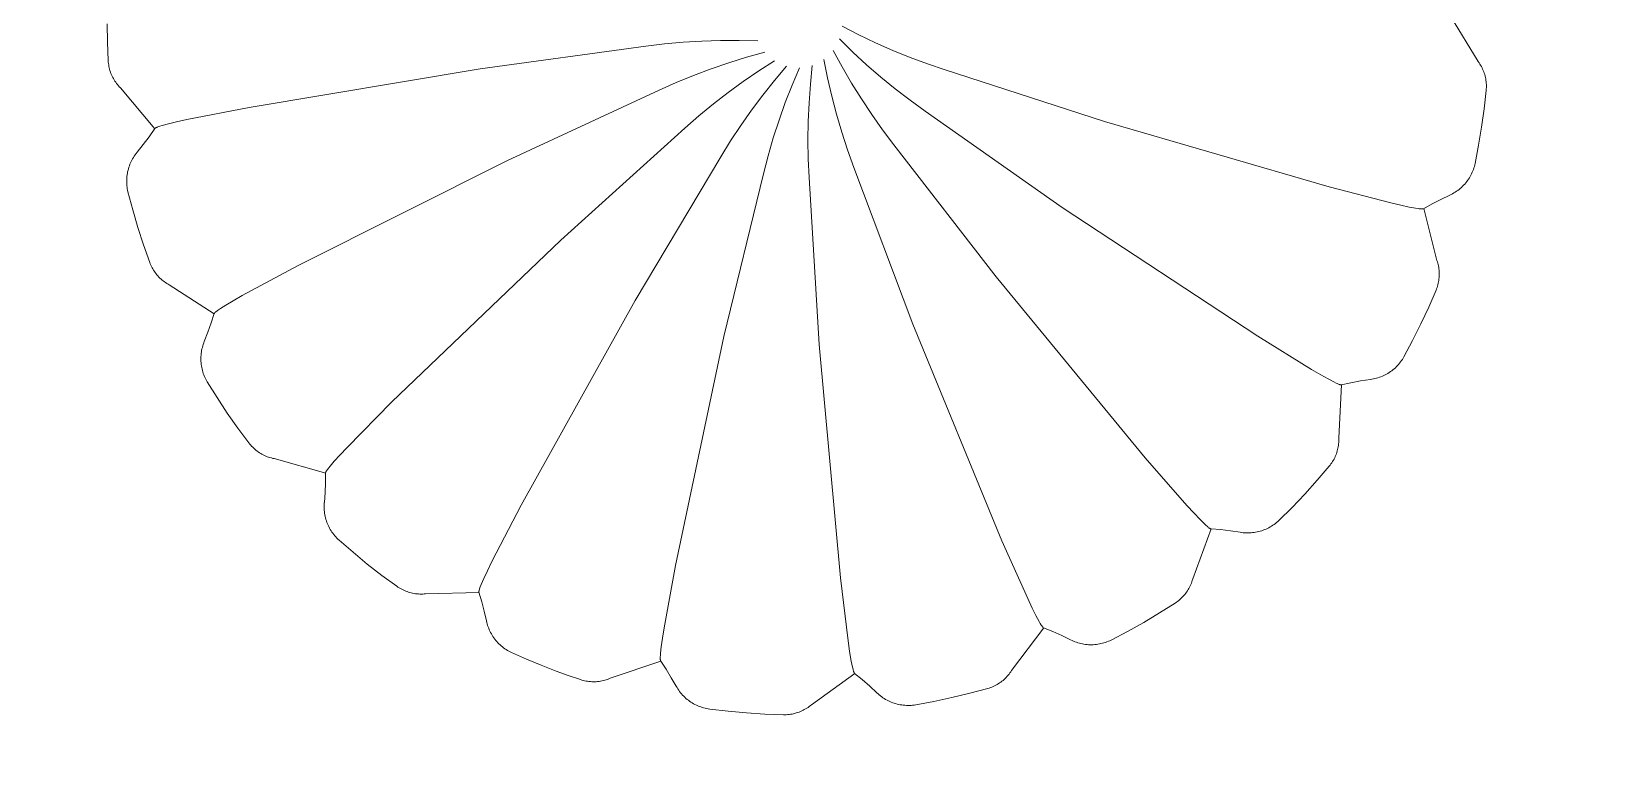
# Model space of a CAD drawing. Header units: inches. Extents: x -12 to 136, y -5 to 104.
# Drawn here: x 53.32 to 54.855, y 3.373 to 4.094 of the extents above; entities that cross this region are included whole.
import ezdxf

# ---------------------------------------------------------------- set-up
doc = ezdxf.new("R2010")
doc.units = ezdxf.units.IN
doc.layers.add('ZANO_R', color=7, linetype='Continuous', lineweight=0)

msp = doc.modelspace()

# ---------------------------------------------------------------- linework, layer by layer
at = {"layer": 'ZANO_R'}
for p, q in [((53.39355, 4.08424), (53.39331, 4.10213)), ((54.10509, 4.09983), (54.12118, 4.09152)), ((54.69412, 4.10961), (54.72112, 4.06539)), ((53.39426, 4.06636), (53.39355, 4.08424)), ((53.93299, 4.0826), (53.91501, 4.08041)), ((53.95102, 4.08425), (53.93299, 4.0826)), ((53.9691, 4.08536), (53.95102, 4.08425)), ((53.9872, 4.08593), (53.9691, 4.08536)), ((54.00531, 4.08596), (53.9872, 4.08593)), ((54.02341, 4.08545), (54.00531, 4.08596)), ((54.10257, 4.08741), (54.1155, 4.07472)), ((54.12118, 4.09152), (54.13751, 4.08369)), ((54.13751, 4.08369), (54.15406, 4.07635)), ((53.91501, 4.08041), (53.75447, 4.0585)), ((54.01257, 4.06978), (53.99527, 4.06441)), ((54.03002, 4.07463), (54.01257, 4.06978)), ((54.08743, 4.06742), (54.09096, 4.04966)), ((54.09651, 4.07627), (54.10512, 4.06034)), ((54.1155, 4.07472), (54.12879, 4.06243)), ((54.15406, 4.07635), (54.17083, 4.06951)), ((54.17083, 4.06951), (54.18779, 4.06317)), ((53.39436, 4.06496), (53.39426, 4.06636)), ((53.39451, 4.06356), (53.39436, 4.06496)), ((53.3947, 4.06217), (53.39451, 4.06356)), ((53.39495, 4.06079), (53.3947, 4.06217)), ((53.39524, 4.05941), (53.39495, 4.06079)), ((53.39558, 4.05805), (53.39524, 4.05941)), ((53.39597, 4.0567), (53.39558, 4.05805)), ((53.3964, 4.05536), (53.39597, 4.0567)), ((53.39688, 4.05404), (53.3964, 4.05536)), ((53.39741, 4.05274), (53.39688, 4.05404)), ((53.39798, 4.05145), (53.39741, 4.05274)), ((53.53073, 4.02113), (53.75447, 4.0585)), ((53.9612, 4.05214), (53.94446, 4.04525)), ((53.97815, 4.05853), (53.9612, 4.05214)), ((53.99527, 4.06441), (53.97815, 4.05853)), ((54.02428, 4.05646), (54.00933, 4.04623)), ((54.03952, 4.06624), (54.02428, 4.05646)), ((54.05108, 4.06102), (54.03939, 4.04719)), ((54.06366, 4.05944), (54.05657, 4.04278)), ((54.07614, 4.06164), (54.07428, 4.04363)), ((54.10512, 4.06034), (54.1142, 4.04467)), ((54.12879, 4.06243), (54.14245, 4.05053)), ((54.18779, 4.06317), (54.20493, 4.05734)), ((54.20493, 4.05734), (54.35908, 4.00743)), ((54.72112, 4.06539), (54.72193, 4.06424)), ((54.72193, 4.06424), (54.72271, 4.06306)), ((54.72271, 4.06306), (54.72344, 4.06186)), ((54.72344, 4.06186), (54.72413, 4.06064)), ((54.72413, 4.06064), (54.72477, 4.05939)), ((54.72477, 4.05939), (54.72538, 4.05812)), ((54.72538, 4.05812), (54.72593, 4.05683)), ((54.72593, 4.05683), (54.72645, 4.05552)), ((54.72645, 4.05552), (54.72691, 4.0542)), ((54.72691, 4.0542), (54.72734, 4.05285)), ((54.72734, 4.05285), (54.72771, 4.0515)), ((53.3986, 4.05019), (53.39798, 4.05145)), ((53.39926, 4.04895), (53.3986, 4.05019)), ((53.39996, 4.04773), (53.39926, 4.04895)), ((53.4007, 4.04654), (53.39996, 4.04773)), ((53.40149, 4.04537), (53.4007, 4.04654)), ((53.40231, 4.04423), (53.40149, 4.04537)), ((53.40318, 4.04312), (53.40231, 4.04423)), ((53.40408, 4.04204), (53.40318, 4.04312)), ((53.40502, 4.041), (53.40408, 4.04204)), ((53.406, 4.03999), (53.40502, 4.041)), ((53.43929, 4.00028), (53.406, 4.03999)), ((53.92792, 4.03786), (53.78097, 3.96961)), ((53.94446, 4.04525), (53.92792, 4.03786)), ((54.00933, 4.04623), (53.9947, 4.03557)), ((54.03939, 4.04719), (54.02813, 4.03301)), ((54.05657, 4.04278), (54.04998, 4.02591)), ((54.07428, 4.04363), (54.07296, 4.02557)), ((54.09096, 4.04966), (54.09502, 4.03201)), ((54.1142, 4.04467), (54.12374, 4.02929)), ((54.14245, 4.05053), (54.15645, 4.03906)), ((54.15645, 4.03906), (54.17079, 4.028)), ((54.72683, 4.01977), (54.72879, 4.03755)), ((54.72771, 4.0515), (54.72804, 4.05013)), ((54.72804, 4.05013), (54.72831, 4.04875)), ((54.72831, 4.04875), (54.72854, 4.04737)), ((54.72854, 4.04737), (54.72873, 4.04597)), ((54.72873, 4.04597), (54.72886, 4.04457)), ((54.72891, 4.03895), (54.72879, 4.03755)), ((54.72886, 4.04457), (54.72894, 4.04317)), ((54.72897, 4.04036), (54.72891, 4.03895)), ((54.72894, 4.04317), (54.72898, 4.04177)), ((54.72898, 4.04177), (54.72897, 4.04036)), ((53.47044, 4.00926), (53.53073, 4.02113)), ((53.98039, 4.02447), (53.96642, 4.01295)), ((53.9947, 4.03557), (53.98039, 4.02447)), ((54.02813, 4.03301), (54.01729, 4.0185)), ((54.04998, 4.02591), (54.0439, 4.00885)), ((54.07296, 4.02557), (54.07218, 4.00747)), ((54.09502, 4.03201), (54.0996, 4.01449)), ((54.12374, 4.02929), (54.13374, 4.01419)), ((54.17079, 4.028), (54.18546, 4.01737)), ((53.45259, 4.00511), (53.46053, 4.00704)), ((53.46053, 4.00704), (53.47044, 4.00926)), ((53.96642, 4.01295), (53.9528, 4.00101)), ((54.01729, 4.0185), (54.00689, 4.00368)), ((54.0439, 4.00885), (54.03833, 3.99162)), ((54.07218, 4.00747), (54.07194, 3.98937)), ((54.0996, 4.01449), (54.10471, 3.99712)), ((54.13374, 4.01419), (54.14419, 3.9994)), ((54.18546, 4.01737), (54.31805, 3.92424)), ((54.57688, 3.94402), (54.35908, 4.00743)), ((54.7244, 4.00205), (54.72683, 4.01977)), ((53.42817, 3.98508), (53.43388, 3.99274)), ((53.43388, 3.99274), (53.43936, 4.00057)), ((53.43929, 4.00041), (53.43929, 4.00042)), ((53.43929, 4.00042), (53.4393, 4.00042)), ((53.43929, 4.0004), (53.43929, 4.00041)), ((53.43929, 4.00039), (53.43929, 4.0004)), ((53.43929, 4.00038), (53.43929, 4.00039)), ((53.43929, 4.00037), (53.43929, 4.00038)), ((53.43929, 4.00036), (53.43929, 4.00037)), ((53.43929, 4.00035), (53.43929, 4.00036)), ((53.43929, 4.00034), (53.43929, 4.00035)), ((53.43929, 4.00033), (53.43929, 4.00034)), ((53.43929, 4.00032), (53.43929, 4.00033)), ((53.43929, 4.00031), (53.43929, 4.00032)), ((53.43929, 4.0003), (53.43929, 4.00031)), ((53.4393, 4.00029), (53.43929, 4.0003)), ((53.4393, 4.00044), (53.4393, 4.00045)), ((53.4393, 4.00043), (53.4393, 4.00044)), ((53.4393, 4.00042), (53.4393, 4.00043)), ((53.4393, 4.00028), (53.4393, 4.00029)), ((53.43936, 4.00057), (53.43938, 4.00059)), ((53.43938, 4.00059), (53.43939, 4.00061)), ((53.43939, 4.00061), (53.43941, 4.00063)), ((53.43941, 4.00063), (53.43942, 4.00065)), ((53.43942, 4.00065), (53.43944, 4.00066)), ((53.43944, 4.00066), (53.43946, 4.00068)), ((53.43946, 4.00068), (53.43948, 4.0007)), ((53.43948, 4.0007), (53.4395, 4.00072)), ((53.4395, 4.00072), (53.43952, 4.00074)), ((53.43952, 4.00074), (53.43954, 4.00076)), ((53.43954, 4.00076), (53.43959, 4.00081)), ((53.43959, 4.00081), (53.43964, 4.00085)), ((53.43964, 4.00085), (53.4397, 4.00089)), ((53.4397, 4.00089), (53.43976, 4.00093)), ((53.43976, 4.00093), (53.43983, 4.00098)), ((53.43983, 4.00098), (53.4399, 4.00102)), ((53.4399, 4.00102), (53.43997, 4.00107)), ((53.43997, 4.00107), (53.44013, 4.00116)), ((53.44013, 4.00116), (53.44031, 4.00126)), ((53.44031, 4.00126), (53.44051, 4.00136)), ((53.44051, 4.00136), (53.44072, 4.00146)), ((53.44072, 4.00146), (53.4412, 4.00167)), ((53.4412, 4.00167), (53.44174, 4.00189)), ((53.44174, 4.00189), (53.44236, 4.00212)), ((53.44236, 4.00212), (53.44324, 4.00243)), ((53.44324, 4.00243), (53.44423, 4.00276)), ((53.44423, 4.00276), (53.44655, 4.00347)), ((53.44655, 4.00347), (53.45259, 4.00511)), ((53.9528, 4.00101), (53.8325, 3.89248)), ((54.00689, 4.00368), (53.99693, 3.98855)), ((54.03833, 3.99162), (54.03328, 3.97423)), ((54.10471, 3.99712), (54.11033, 3.97991)), ((54.14419, 3.9994), (54.15507, 3.98492)), ((54.72149, 3.98439), (54.7244, 4.00205)), ((53.41952, 3.97397), (53.42038, 3.97521)), ((53.42038, 3.97521), (53.42128, 3.97642)), ((53.42128, 3.97642), (53.42223, 3.97759)), ((53.42223, 3.97759), (53.42817, 3.98508)), ((53.99693, 3.98855), (53.98744, 3.97313)), ((54.07194, 3.98937), (54.07223, 3.97126)), ((54.11033, 3.97991), (54.11646, 3.96287)), ((54.15507, 3.98492), (54.25431, 3.85684)), ((54.71812, 3.96682), (54.72149, 3.98439)), ((53.41309, 3.95876), (53.41343, 3.96024)), ((53.41343, 3.96024), (53.41382, 3.96169)), ((53.41382, 3.96169), (53.41426, 3.96314)), ((53.41426, 3.96314), (53.41475, 3.96457)), ((53.41475, 3.96457), (53.41529, 3.96597)), ((53.41529, 3.96597), (53.41588, 3.96737)), ((53.41588, 3.96737), (53.41651, 3.96873)), ((53.41651, 3.96873), (53.4172, 3.97008)), ((53.4172, 3.97008), (53.41792, 3.9714)), ((53.41792, 3.9714), (53.4187, 3.9727)), ((53.4187, 3.9727), (53.41952, 3.97397)), ((53.57819, 3.86795), (53.78097, 3.96961)), ((53.98744, 3.97313), (53.90447, 3.83396)), ((54.03328, 3.97423), (54.02875, 3.9567)), ((54.07223, 3.97126), (54.07307, 3.95317)), ((54.11646, 3.96287), (54.17355, 3.81123)), ((54.71592, 3.95961), (54.71533, 3.95822)), ((54.71646, 3.96102), (54.71592, 3.95961)), ((54.71695, 3.96245), (54.71646, 3.96102)), ((54.71739, 3.96389), (54.71695, 3.96245)), ((54.71778, 3.96535), (54.71739, 3.96389)), ((54.71812, 3.96682), (54.71778, 3.96535)), ((53.41213, 3.94977), (53.41216, 3.95128)), ((53.41215, 3.94826), (53.41213, 3.94977)), ((53.41223, 3.94676), (53.41215, 3.94826)), ((53.41216, 3.95128), (53.41224, 3.95279)), ((53.41235, 3.94525), (53.41223, 3.94676)), ((53.41224, 3.95279), (53.41238, 3.95429)), ((53.41253, 3.94375), (53.41235, 3.94525)), ((53.41238, 3.95429), (53.41256, 3.95579)), ((53.41256, 3.95579), (53.4128, 3.95728)), ((53.4128, 3.95728), (53.41309, 3.95876)), ((54.02875, 3.9567), (53.99049, 3.79925)), ((54.07307, 3.95317), (54.08292, 3.79144)), ((54.70592, 3.94466), (54.70482, 3.94362)), ((54.70698, 3.94573), (54.70592, 3.94466)), ((54.708, 3.94684), (54.70698, 3.94573)), ((54.70899, 3.94799), (54.708, 3.94684)), ((54.70993, 3.94917), (54.70899, 3.94799)), ((54.71084, 3.95037), (54.70993, 3.94917)), ((54.7117, 3.95161), (54.71084, 3.95037)), ((54.71252, 3.95288), (54.7117, 3.95161)), ((54.71329, 3.95418), (54.71252, 3.95288)), ((54.71402, 3.9555), (54.71329, 3.95418)), ((54.7147, 3.95685), (54.71402, 3.9555)), ((54.71533, 3.95822), (54.7147, 3.95685)), ((53.41276, 3.94226), (53.41253, 3.94375)), ((53.41304, 3.94078), (53.41276, 3.94226)), ((53.41338, 3.93931), (53.41304, 3.94078)), ((53.41796, 3.92201), (53.41338, 3.9393)), ((54.63636, 3.92855), (54.57688, 3.94402)), ((54.68493, 3.932), (54.67646, 3.92758)), ((54.69353, 3.93617), (54.68493, 3.932)), ((54.69489, 3.93682), (54.69353, 3.93617)), ((54.69623, 3.93752), (54.69489, 3.93682)), ((54.69755, 3.93826), (54.69623, 3.93752)), ((54.69883, 3.93905), (54.69755, 3.93826)), ((54.70009, 3.93988), (54.69883, 3.93905)), ((54.70132, 3.94075), (54.70009, 3.93988)), ((54.70252, 3.94167), (54.70132, 3.94075)), ((54.70369, 3.94263), (54.70252, 3.94167)), ((54.70482, 3.94362), (54.70369, 3.94263)), ((53.423, 3.90484), (53.41796, 3.92201)), ((54.50748, 3.79945), (54.31805, 3.92424)), ((54.64624, 3.92626), (54.63636, 3.92855)), ((54.65423, 3.92455), (54.64624, 3.92626)), ((54.66038, 3.9234), (54.65423, 3.92455)), ((54.66279, 3.92304), (54.66038, 3.9234)), ((54.66382, 3.9229), (54.66279, 3.92304)), ((54.66475, 3.9228), (54.66382, 3.9229)), ((54.6654, 3.92274), (54.66475, 3.9228)), ((54.66599, 3.92271), (54.6654, 3.92274)), ((54.66652, 3.92269), (54.66599, 3.92271)), ((54.66675, 3.92269), (54.66652, 3.92269)), ((54.66697, 3.92269), (54.66675, 3.92269)), ((54.66717, 3.9227), (54.66697, 3.92269)), ((54.66736, 3.92272), (54.66717, 3.9227)), ((54.66744, 3.92272), (54.66736, 3.92272)), ((54.66753, 3.92273), (54.66744, 3.92272)), ((54.6676, 3.92275), (54.66753, 3.92273)), ((54.66768, 3.92276), (54.6676, 3.92275)), ((54.66775, 3.92277), (54.66768, 3.92276)), ((54.66781, 3.92279), (54.66775, 3.92277)), ((54.66788, 3.9228), (54.66781, 3.92279)), ((54.6679, 3.92281), (54.66788, 3.9228)), ((54.66793, 3.92282), (54.6679, 3.92281)), ((54.66796, 3.92283), (54.66793, 3.92282)), ((54.66799, 3.92284), (54.66796, 3.92283)), ((54.66801, 3.92285), (54.66799, 3.92284)), ((54.66804, 3.92286), (54.66801, 3.92285)), ((54.66806, 3.92287), (54.66804, 3.92286)), ((54.66808, 3.92288), (54.66806, 3.92287)), ((54.6681, 3.92289), (54.66808, 3.92288)), ((54.66812, 3.9229), (54.6681, 3.92289)), ((54.67646, 3.92758), (54.66812, 3.9229)), ((54.66824, 3.923), (54.66823, 3.92299)), ((54.66823, 3.92299), (54.66823, 3.92298)), ((54.66825, 3.923), (54.66824, 3.923)), ((54.66826, 3.92302), (54.66825, 3.92301)), ((54.66825, 3.92301), (54.66825, 3.923)), ((54.66827, 3.92303), (54.66826, 3.92303)), ((54.66826, 3.92303), (54.66826, 3.92302)), ((54.66828, 3.92305), (54.66827, 3.92304)), ((54.66827, 3.92304), (54.66827, 3.92303)), ((54.66829, 3.92307), (54.66828, 3.92306)), ((54.66828, 3.92306), (54.66828, 3.92305)), ((54.6683, 3.92309), (54.66829, 3.92308)), ((54.66829, 3.92308), (54.66829, 3.92308)), ((54.66829, 3.92308), (54.66829, 3.92307)), ((54.6683, 3.92313), (54.6683, 3.92312)), ((54.6683, 3.92312), (54.6683, 3.92311)), ((54.6683, 3.92311), (54.6683, 3.9231)), ((54.6683, 3.9231), (54.6683, 3.92309)), ((54.66832, 3.92313), (54.68108, 3.87291)), ((53.42849, 3.88782), (53.423, 3.90484)), ((53.43444, 3.87095), (53.42849, 3.88782)), ((53.66868, 3.73556), (53.8325, 3.89248)), ((53.43495, 3.86964), (53.43444, 3.87095)), ((53.43551, 3.86834), (53.43495, 3.86964)), ((53.4361, 3.86707), (53.43551, 3.86834)), ((53.52407, 3.83883), (53.57819, 3.86795)), ((54.68108, 3.87291), (54.68152, 3.87158)), ((54.68152, 3.87158), (54.68191, 3.87023)), ((54.68191, 3.87023), (54.68226, 3.86886)), ((54.68226, 3.86886), (54.68256, 3.86749)), ((54.68256, 3.86749), (54.68281, 3.86611)), ((53.43675, 3.86582), (53.4361, 3.86707)), ((53.43743, 3.86459), (53.43675, 3.86582)), ((53.43816, 3.86339), (53.43743, 3.86459)), ((53.43893, 3.86221), (53.43816, 3.86339)), ((53.43974, 3.86106), (53.43893, 3.86221)), ((53.44059, 3.85994), (53.43974, 3.86106)), ((53.44147, 3.85885), (53.44059, 3.85994)), ((53.4424, 3.85779), (53.44147, 3.85885)), ((53.44336, 3.85677), (53.4424, 3.85779)), ((53.44436, 3.85578), (53.44336, 3.85677)), ((53.44539, 3.85482), (53.44436, 3.85578)), ((53.44645, 3.8539), (53.44539, 3.85482)), ((53.44754, 3.85302), (53.44645, 3.8539)), ((53.44867, 3.85217), (53.44754, 3.85302)), ((53.44982, 3.85137), (53.44867, 3.85217)), ((54.39855, 3.68176), (54.25431, 3.85684)), ((54.68263, 3.85212), (54.68234, 3.85074)), ((54.68287, 3.8535), (54.68263, 3.85212)), ((54.68281, 3.86611), (54.68301, 3.86471)), ((54.68305, 3.8549), (54.68287, 3.8535)), ((54.68301, 3.86471), (54.68316, 3.86332)), ((54.68319, 3.8563), (54.68305, 3.8549)), ((54.68316, 3.86332), (54.68327, 3.86191)), ((54.68329, 3.8577), (54.68319, 3.8563)), ((54.68327, 3.86191), (54.68332, 3.86051)), ((54.68333, 3.8591), (54.68329, 3.8577)), ((54.68332, 3.86051), (54.68333, 3.8591)), ((53.451, 3.8506), (53.44982, 3.85137)), ((53.45221, 3.84988), (53.451, 3.8506)), ((53.45344, 3.8492), (53.45221, 3.84988)), ((53.49695, 3.82107), (53.45344, 3.8492)), ((53.51526, 3.83379), (53.52407, 3.83883)), ((54.6731, 3.82764), (54.68021, 3.84405)), ((54.68073, 3.84536), (54.68021, 3.84405)), ((54.6812, 3.84668), (54.68073, 3.84536)), ((54.68163, 3.84802), (54.6812, 3.84668)), ((54.68201, 3.84938), (54.68163, 3.84802)), ((54.68234, 3.85074), (54.68201, 3.84938)), ((53.49401, 3.81227), (53.49694, 3.82137)), ((53.49694, 3.82137), (53.49695, 3.82139)), ((53.49695, 3.82141), (53.49696, 3.82144)), ((53.49695, 3.82139), (53.49695, 3.82141)), ((53.49696, 3.82144), (53.49697, 3.82146)), ((53.49697, 3.82146), (53.49698, 3.82148)), ((53.49698, 3.82148), (53.497, 3.82151)), ((53.497, 3.82151), (53.49701, 3.82153)), ((53.49701, 3.82153), (53.49702, 3.82156)), ((53.49702, 3.82156), (53.49704, 3.82158)), ((53.49704, 3.82158), (53.49705, 3.82161)), ((53.49705, 3.82161), (53.49709, 3.82166)), ((53.49709, 3.82166), (53.49712, 3.82172)), ((53.49712, 3.82172), (53.49717, 3.82178)), ((53.49717, 3.82178), (53.49721, 3.82184)), ((53.49721, 3.82184), (53.49726, 3.8219)), ((53.49726, 3.8219), (53.49732, 3.82196)), ((53.49732, 3.82196), (53.49737, 3.82203)), ((53.49737, 3.82203), (53.4975, 3.82216)), ((53.4975, 3.82216), (53.49764, 3.82231)), ((53.49764, 3.82231), (53.4978, 3.82246)), ((53.4978, 3.82246), (53.49797, 3.82262)), ((53.49797, 3.82262), (53.49837, 3.82296)), ((53.49837, 3.82296), (53.49882, 3.82333)), ((53.49882, 3.82333), (53.49934, 3.82374)), ((53.49934, 3.82374), (53.50009, 3.82429)), ((53.50009, 3.82429), (53.50094, 3.8249)), ((53.50094, 3.8249), (53.50295, 3.82626)), ((53.50295, 3.82626), (53.50824, 3.82961)), ((53.50824, 3.82961), (53.51526, 3.83379)), ((53.79419, 3.63573), (53.90447, 3.83396)), ((54.66555, 3.81142), (54.6731, 3.82764)), ((53.49081, 3.80327), (53.49401, 3.81227)), ((53.49692, 3.82123), (53.49692, 3.82124)), ((53.49692, 3.82122), (53.49692, 3.82123)), ((53.49692, 3.82121), (53.49692, 3.82122)), ((53.49692, 3.8212), (53.49692, 3.82121)), ((53.49692, 3.82119), (53.49692, 3.8212)), ((53.49692, 3.82118), (53.49692, 3.82119)), ((53.49692, 3.82117), (53.49692, 3.82118)), ((53.49692, 3.82116), (53.49692, 3.82117)), ((53.49693, 3.82116), (53.49692, 3.82116)), ((53.49693, 3.82115), (53.49693, 3.82116)), ((53.49693, 3.82114), (53.49693, 3.82115)), ((53.49693, 3.82113), (53.49693, 3.82114)), ((53.49694, 3.82112), (53.49693, 3.82113)), ((53.49694, 3.82111), (53.49694, 3.82112)), ((53.49695, 3.8211), (53.49694, 3.82111)), ((53.49695, 3.82109), (53.49695, 3.8211)), ((53.49696, 3.82109), (53.49695, 3.82109)), ((53.49696, 3.82108), (53.49696, 3.82109)), ((54.25977, 3.60141), (54.17355, 3.81123)), ((54.65757, 3.79541), (54.66555, 3.81142)), ((53.48582, 3.7901), (53.48627, 3.79154)), ((53.48627, 3.79154), (53.48678, 3.79296)), ((53.48678, 3.79296), (53.48734, 3.79436)), ((53.48734, 3.79436), (53.49081, 3.80327)), ((53.94354, 3.57732), (53.99049, 3.79925)), ((54.10347, 3.56553), (54.08292, 3.79144)), ((54.55975, 3.76714), (54.50748, 3.79945)), ((54.64916, 3.77961), (54.65757, 3.79541)), ((53.48398, 3.7782), (53.48403, 3.77971)), ((53.48399, 3.77669), (53.48398, 3.7782)), ((53.48404, 3.77518), (53.48399, 3.77669)), ((53.48403, 3.77971), (53.48413, 3.78122)), ((53.48413, 3.78122), (53.48428, 3.78272)), ((53.48428, 3.78272), (53.48449, 3.78421)), ((53.48449, 3.78421), (53.48474, 3.7857)), ((53.48474, 3.7857), (53.48505, 3.78718)), ((53.48505, 3.78718), (53.48541, 3.78865)), ((53.48541, 3.78865), (53.48582, 3.7901)), ((54.64675, 3.77578), (54.64587, 3.77456)), ((54.6476, 3.77703), (54.64675, 3.77578)), ((54.6484, 3.77831), (54.6476, 3.77703)), ((54.64916, 3.77961), (54.6484, 3.77831)), ((53.48415, 3.77368), (53.48404, 3.77518)), ((53.48431, 3.77218), (53.48415, 3.77368)), ((53.48453, 3.77068), (53.48431, 3.77218)), ((53.48479, 3.7692), (53.48453, 3.77068)), ((53.4851, 3.76772), (53.48479, 3.7692)), ((53.48547, 3.76626), (53.4851, 3.76772)), ((53.48589, 3.7648), (53.48547, 3.76626)), ((53.48635, 3.76337), (53.48589, 3.7648)), ((53.48687, 3.76195), (53.48635, 3.76337)), ((53.48743, 3.76055), (53.48687, 3.76195)), ((53.48805, 3.75917), (53.48743, 3.76055)), ((54.56852, 3.76204), (54.55975, 3.76714)), ((54.57566, 3.75805), (54.56852, 3.76204)), ((54.62684, 3.76017), (54.62543, 3.75965)), ((54.62824, 3.76074), (54.62684, 3.76017)), ((54.62962, 3.76136), (54.62824, 3.76074)), ((54.63097, 3.76203), (54.62962, 3.76136)), ((54.6323, 3.76274), (54.63097, 3.76203)), ((54.63361, 3.7635), (54.6323, 3.76274)), ((54.63489, 3.7643), (54.63361, 3.7635)), ((54.63614, 3.76515), (54.63489, 3.7643)), ((54.63736, 3.76604), (54.63614, 3.76515)), ((54.63854, 3.76697), (54.63736, 3.76604)), ((54.6397, 3.76794), (54.63854, 3.76697)), ((54.64082, 3.76895), (54.6397, 3.76794)), ((54.64191, 3.77), (54.64082, 3.76895)), ((54.64295, 3.77109), (54.64191, 3.77)), ((54.64396, 3.77221), (54.64295, 3.77109)), ((54.64494, 3.77337), (54.64396, 3.77221)), ((54.64587, 3.77456), (54.64494, 3.77337)), ((53.48871, 3.75781), (53.48805, 3.75917)), ((53.48941, 3.75648), (53.48871, 3.75781)), ((53.49016, 3.75517), (53.48941, 3.75648)), ((53.49964, 3.73999), (53.49017, 3.75517)), ((54.5812, 3.75514), (54.57566, 3.75805)), ((54.58338, 3.75408), (54.5812, 3.75514)), ((54.58433, 3.75365), (54.58338, 3.75408)), ((54.58519, 3.75328), (54.58433, 3.75365)), ((54.5858, 3.75303), (54.58519, 3.75328)), ((54.58635, 3.75282), (54.5858, 3.75303)), ((54.5887, 3.75254), (54.58609, 3.70079)), ((54.58684, 3.75265), (54.58635, 3.75282)), ((54.58707, 3.75258), (54.58684, 3.75265)), ((54.58728, 3.75252), (54.58707, 3.75258)), ((54.58747, 3.75247), (54.58728, 3.75252)), ((54.58766, 3.75243), (54.58747, 3.75247)), ((54.58774, 3.75241), (54.58766, 3.75243)), ((54.58782, 3.75239), (54.58774, 3.75241)), ((54.5879, 3.75238), (54.58782, 3.75239)), ((54.58798, 3.75237), (54.5879, 3.75238)), ((54.58805, 3.75236), (54.58798, 3.75237)), ((54.58811, 3.75236), (54.58805, 3.75236)), ((54.58818, 3.75236), (54.58811, 3.75236)), ((54.58821, 3.75236), (54.58818, 3.75236)), ((54.58824, 3.75236), (54.58821, 3.75236)), ((54.58827, 3.75236), (54.58824, 3.75236)), ((54.58829, 3.75236), (54.58827, 3.75236)), ((54.58832, 3.75236), (54.58829, 3.75236)), ((54.58835, 3.75236), (54.58832, 3.75236)), ((54.58837, 3.75237), (54.58835, 3.75236)), ((54.5884, 3.75237), (54.58837, 3.75237)), ((54.58842, 3.75237), (54.5884, 3.75237)), ((54.58844, 3.75238), (54.58842, 3.75237)), ((54.59778, 3.75439), (54.58844, 3.75238)), ((54.58857, 3.75243), (54.58856, 3.75242)), ((54.58858, 3.75243), (54.58857, 3.75243)), ((54.58859, 3.75244), (54.58858, 3.75243)), ((54.5886, 3.75244), (54.58859, 3.75244)), ((54.58861, 3.75245), (54.5886, 3.75245)), ((54.5886, 3.75245), (54.5886, 3.75244)), ((54.58862, 3.75246), (54.58861, 3.75245)), ((54.58863, 3.75247), (54.58862, 3.75246)), ((54.58864, 3.75248), (54.58863, 3.75247)), ((54.58863, 3.75247), (54.58863, 3.75247)), ((54.58865, 3.75249), (54.58864, 3.75248)), ((54.58866, 3.7525), (54.58865, 3.75249)), ((54.58865, 3.75249), (54.58865, 3.75249)), ((54.58867, 3.75252), (54.58866, 3.75251)), ((54.58866, 3.75251), (54.58866, 3.7525)), ((54.58868, 3.75253), (54.58867, 3.75253)), ((54.58867, 3.75253), (54.58867, 3.75252)), ((54.58868, 3.75254), (54.58868, 3.75253)), ((54.60718, 3.75612), (54.59778, 3.75439)), ((54.61663, 3.75757), (54.60718, 3.75612)), ((54.61812, 3.75779), (54.61663, 3.75757)), ((54.61961, 3.75806), (54.61812, 3.75779)), ((54.62108, 3.75838), (54.61961, 3.75806)), ((54.62255, 3.75875), (54.62108, 3.75838)), ((54.624, 3.75918), (54.62255, 3.75875)), ((54.62543, 3.75965), (54.624, 3.75918)), ((53.50952, 3.72507), (53.49964, 3.73999)), ((53.62555, 3.69179), (53.66868, 3.73556)), ((53.51979, 3.71042), (53.50952, 3.72507)), ((53.53045, 3.69606), (53.51979, 3.71042)), ((54.58609, 3.70079), (54.58612, 3.69938)), ((54.58612, 3.69938), (54.58609, 3.69798)), ((53.53132, 3.69495), (53.53045, 3.69606)), ((53.53223, 3.69388), (53.53132, 3.69495)), ((53.53317, 3.69284), (53.53223, 3.69388)), ((53.53416, 3.69184), (53.53317, 3.69284)), ((53.53517, 3.69087), (53.53416, 3.69184)), ((53.53622, 3.68993), (53.53517, 3.69087)), ((53.5373, 3.68903), (53.53622, 3.68993)), ((53.53842, 3.68817), (53.5373, 3.68903)), ((53.53956, 3.68735), (53.53842, 3.68817)), ((53.54073, 3.68657), (53.53956, 3.68735)), ((53.54192, 3.68583), (53.54073, 3.68657)), ((53.54314, 3.68513), (53.54192, 3.68583)), ((53.54439, 3.68448), (53.54314, 3.68513)), ((53.54565, 3.68387), (53.54439, 3.68448)), ((53.54694, 3.6833), (53.54565, 3.68387)), ((53.54825, 3.68278), (53.54694, 3.6833)), ((53.61315, 3.67831), (53.61863, 3.68437)), ((53.61863, 3.68437), (53.62555, 3.69179)), ((54.58321, 3.68429), (54.58267, 3.68299)), ((54.58371, 3.6856), (54.58321, 3.68429)), ((54.58417, 3.68693), (54.58371, 3.6856)), ((54.58458, 3.68828), (54.58417, 3.68693)), ((54.58494, 3.68964), (54.58458, 3.68828)), ((54.58525, 3.69101), (54.58494, 3.68964)), ((54.58552, 3.69239), (54.58525, 3.69101)), ((54.58573, 3.69378), (54.58552, 3.69239)), ((54.5859, 3.69517), (54.58573, 3.69378)), ((54.58602, 3.69657), (54.5859, 3.69517)), ((54.58609, 3.69798), (54.58602, 3.69657)), ((53.54957, 3.68231), (53.54825, 3.68278)), ((53.55091, 3.68188), (53.54957, 3.68231)), ((53.55226, 3.6815), (53.55091, 3.68188)), ((53.55363, 3.68116), (53.55226, 3.6815)), ((53.555, 3.68087), (53.55363, 3.68116)), ((53.60488, 3.66682), (53.555, 3.68087)), ((53.605, 3.66786), (53.60508, 3.66802)), ((53.60508, 3.66802), (53.60517, 3.6682)), ((53.60517, 3.6682), (53.60528, 3.6684)), ((53.60528, 3.6684), (53.6054, 3.6686)), ((53.6054, 3.6686), (53.60567, 3.66904)), ((53.60567, 3.66904), (53.606, 3.66953)), ((53.606, 3.66953), (53.60638, 3.67008)), ((53.60638, 3.67008), (53.60693, 3.67083)), ((53.60693, 3.67083), (53.60756, 3.67166)), ((53.60756, 3.67166), (53.60908, 3.67355)), ((53.60908, 3.67355), (53.61315, 3.67831)), ((54.43898, 3.63548), (54.39855, 3.68176)), ((54.56512, 3.65988), (54.57675, 3.67347)), ((54.57763, 3.67456), (54.57675, 3.67347)), ((54.57848, 3.67569), (54.57763, 3.67456)), ((54.57928, 3.67684), (54.57848, 3.67569)), ((54.58004, 3.67802), (54.57928, 3.67684)), ((54.58076, 3.67923), (54.58004, 3.67802)), ((54.58144, 3.68046), (54.58076, 3.67923)), ((54.58208, 3.68172), (54.58144, 3.68046)), ((54.58267, 3.68299), (54.58208, 3.68172)), ((53.60425, 3.648), (53.60466, 3.65755)), ((53.60466, 3.65755), (53.60478, 3.6671)), ((53.60478, 3.6672), (53.60479, 3.66722)), ((53.60478, 3.66717), (53.60478, 3.6672)), ((53.60478, 3.66715), (53.60478, 3.66717)), ((53.60478, 3.66713), (53.60478, 3.66715)), ((53.60478, 3.6671), (53.60478, 3.66713)), ((53.60479, 3.66728), (53.6048, 3.66731)), ((53.60479, 3.66725), (53.60479, 3.66728)), ((53.60479, 3.66722), (53.60479, 3.66725)), ((53.6048, 3.66696), (53.60479, 3.66697)), ((53.6048, 3.66731), (53.60481, 3.66734)), ((53.6048, 3.66695), (53.6048, 3.66696)), ((53.6048, 3.66694), (53.6048, 3.66695)), ((53.60481, 3.66694), (53.6048, 3.66694)), ((53.60481, 3.66737), (53.60483, 3.66743)), ((53.60481, 3.66734), (53.60481, 3.66737)), ((53.60481, 3.66693), (53.60481, 3.66694)), ((53.60481, 3.66692), (53.60481, 3.66693)), ((53.60482, 3.66691), (53.60481, 3.66692)), ((53.60482, 3.6669), (53.60482, 3.66691)), ((53.60483, 3.66689), (53.60482, 3.6669)), ((53.60483, 3.66743), (53.60485, 3.66749)), ((53.60484, 3.66688), (53.60483, 3.66689)), ((53.60483, 3.66689), (53.60483, 3.66689)), ((53.60484, 3.66687), (53.60484, 3.66688)), ((53.60485, 3.66686), (53.60484, 3.66687)), ((53.60485, 3.66749), (53.60487, 3.66756)), ((53.60486, 3.66686), (53.60485, 3.66686)), ((53.60486, 3.66685), (53.60486, 3.66686)), ((53.60487, 3.66684), (53.60486, 3.66685)), ((53.60487, 3.66756), (53.6049, 3.66763)), ((53.60488, 3.66684), (53.60487, 3.66684)), ((53.60488, 3.66683), (53.60488, 3.66684)), ((53.6049, 3.66763), (53.60493, 3.6677)), ((53.60493, 3.6677), (53.60496, 3.66778)), ((53.60496, 3.66778), (53.605, 3.66786)), ((54.55312, 3.64661), (54.56512, 3.65988)), ((53.60344, 3.63696), (53.60356, 3.63847)), ((53.60357, 3.63847), (53.60425, 3.648)), ((54.54078, 3.63366), (54.55312, 3.64661)), ((53.60336, 3.63394), (53.60338, 3.63545)), ((53.6034, 3.63243), (53.60336, 3.63394)), ((53.60338, 3.63545), (53.60344, 3.63696)), ((53.60349, 3.63093), (53.6034, 3.63243)), ((53.60364, 3.62942), (53.60349, 3.63093)), ((53.60383, 3.62793), (53.60364, 3.62942)), ((53.60408, 3.62644), (53.60383, 3.62793)), ((53.60437, 3.62496), (53.60408, 3.62644)), ((53.60472, 3.62349), (53.60437, 3.62496)), ((53.60512, 3.62203), (53.60472, 3.62349)), ((53.60557, 3.62059), (53.60512, 3.62203)), ((53.76587, 3.58119), (53.79419, 3.63573)), ((54.44585, 3.62802), (54.43898, 3.63548)), ((54.45149, 3.6221), (54.44585, 3.62802)), ((54.45593, 3.61769), (54.45149, 3.6221)), ((54.52809, 3.62105), (54.54078, 3.63366)), ((53.60607, 3.61917), (53.60557, 3.62059)), ((53.60662, 3.61776), (53.60607, 3.61917)), ((53.60721, 3.61637), (53.60662, 3.61776)), ((53.60786, 3.61501), (53.60721, 3.61637)), ((53.60855, 3.61367), (53.60786, 3.61501)), ((53.60928, 3.61235), (53.60855, 3.61367)), ((53.61006, 3.61106), (53.60928, 3.61235)), ((53.61089, 3.60979), (53.61006, 3.61106)), ((53.61176, 3.60856), (53.61089, 3.60979)), ((53.61267, 3.60735), (53.61176, 3.60856)), ((53.61362, 3.60618), (53.61267, 3.60735)), ((54.46233, 3.613), (54.44458, 3.56431)), ((54.45771, 3.61603), (54.45593, 3.61769)), ((54.45848, 3.61534), (54.45771, 3.61603)), ((54.45919, 3.61473), (54.45848, 3.61534)), ((54.4597, 3.61432), (54.45919, 3.61473)), ((54.46017, 3.61395), (54.4597, 3.61432)), ((54.46059, 3.61365), (54.46017, 3.61395)), ((54.46079, 3.61351), (54.46059, 3.61365)), ((54.46097, 3.61339), (54.46079, 3.61351)), ((54.46114, 3.61329), (54.46097, 3.61339)), ((54.4613, 3.61319), (54.46114, 3.61329)), ((54.46138, 3.61315), (54.4613, 3.61319)), ((54.46145, 3.61311), (54.46138, 3.61315)), ((54.46152, 3.61308), (54.46145, 3.61311)), ((54.46159, 3.61305), (54.46152, 3.61308)), ((54.46166, 3.61302), (54.46159, 3.61305)), ((54.46172, 3.61299), (54.46166, 3.61302)), ((54.46178, 3.61297), (54.46172, 3.61299)), ((54.46181, 3.61296), (54.46178, 3.61297)), ((54.46184, 3.61296), (54.46181, 3.61296)), ((54.46186, 3.61295), (54.46184, 3.61296)), ((54.46189, 3.61294), (54.46186, 3.61295)), ((54.46192, 3.61293), (54.46189, 3.61294)), ((54.46194, 3.61293), (54.46192, 3.61293)), ((54.46197, 3.61292), (54.46194, 3.61293)), ((54.46199, 3.61292), (54.46197, 3.61292)), ((54.46201, 3.61292), (54.46199, 3.61292)), ((54.46204, 3.61292), (54.46201, 3.61292)), ((54.47156, 3.61208), (54.46204, 3.61292)), ((54.46218, 3.61293), (54.46217, 3.61292)), ((54.46219, 3.61293), (54.46218, 3.61293)), ((54.4622, 3.61293), (54.46219, 3.61293)), ((54.46221, 3.61293), (54.4622, 3.61293)), ((54.46222, 3.61294), (54.46221, 3.61294)), ((54.46221, 3.61294), (54.46221, 3.61293)), ((54.46223, 3.61294), (54.46222, 3.61294)), ((54.46224, 3.61295), (54.46223, 3.61294)), ((54.46225, 3.61295), (54.46224, 3.61295)), ((54.46226, 3.61296), (54.46225, 3.61295)), ((54.46227, 3.61296), (54.46226, 3.61296)), ((54.46228, 3.61297), (54.46227, 3.61297)), ((54.46227, 3.61297), (54.46227, 3.61296)), ((54.46229, 3.61298), (54.46228, 3.61297)), ((54.4623, 3.61298), (54.46229, 3.61298)), ((54.46231, 3.613), (54.4623, 3.61299)), ((54.4623, 3.61299), (54.4623, 3.61298)), ((54.46232, 3.613), (54.46231, 3.613)), ((54.48105, 3.61097), (54.47156, 3.61208)), ((54.4905, 3.60957), (54.48105, 3.61097)), ((54.492, 3.60933), (54.4905, 3.60957)), ((54.49349, 3.60916), (54.492, 3.60933)), ((54.495, 3.60903), (54.49349, 3.60916)), ((54.49651, 3.60896), (54.495, 3.60903)), ((54.49802, 3.60893), (54.49651, 3.60896)), ((54.49953, 3.60896), (54.49802, 3.60893)), ((54.50103, 3.60904), (54.49953, 3.60896)), ((54.50254, 3.60918), (54.50103, 3.60904)), ((54.50403, 3.60936), (54.50254, 3.60918)), ((54.50552, 3.6096), (54.50403, 3.60936)), ((54.50701, 3.60989), (54.50552, 3.6096)), ((54.50848, 3.61023), (54.50701, 3.60989)), ((54.50994, 3.61062), (54.50848, 3.61023)), ((54.51138, 3.61106), (54.50994, 3.61062)), ((54.51281, 3.61155), (54.51138, 3.61106)), ((54.51422, 3.61209), (54.51281, 3.61155)), ((54.51561, 3.61268), (54.51422, 3.61209)), ((54.51698, 3.61332), (54.51561, 3.61268)), ((54.51832, 3.614), (54.51698, 3.61332)), ((54.51964, 3.61473), (54.51832, 3.614)), ((54.52094, 3.6155), (54.51964, 3.61473)), ((54.52221, 3.61632), (54.52094, 3.6155)), ((54.52345, 3.61718), (54.52221, 3.61632)), ((54.52466, 3.61809), (54.52345, 3.61718)), ((54.52583, 3.61903), (54.52466, 3.61809)), ((54.52698, 3.62002), (54.52583, 3.61903)), ((54.52809, 3.62104), (54.52698, 3.62002)), ((53.61461, 3.60504), (53.61362, 3.60618)), ((53.61564, 3.60394), (53.61461, 3.60504)), ((53.61671, 3.60288), (53.61564, 3.60394)), ((53.61782, 3.60185), (53.61671, 3.60288)), ((53.63134, 3.59013), (53.61782, 3.60184)), ((54.28476, 3.54527), (54.25977, 3.60141)), ((53.64518, 3.57879), (53.63134, 3.59013)), ((53.65931, 3.56782), (53.64518, 3.57879)), ((53.76144, 3.57206), (53.76587, 3.58119)), ((53.93256, 3.51686), (53.94354, 3.57732)), ((53.67373, 3.55723), (53.65931, 3.56782)), ((53.75551, 3.55891), (53.75799, 3.56465)), ((53.75799, 3.56465), (53.76144, 3.57206)), ((54.1108, 3.50452), (54.10347, 3.56553)), ((54.44376, 3.56162), (54.44328, 3.5603)), ((54.4442, 3.56296), (54.44376, 3.56162)), ((54.44459, 3.56431), (54.4442, 3.56296)), ((53.67489, 3.55644), (53.67373, 3.55723)), ((53.67608, 3.55568), (53.67489, 3.55644)), ((53.67729, 3.55497), (53.67608, 3.55568)), ((53.67852, 3.5543), (53.67729, 3.55497)), ((53.67978, 3.55367), (53.67852, 3.5543)), ((53.68106, 3.55308), (53.67978, 3.55367)), ((53.68236, 3.55255), (53.68106, 3.55308)), ((53.68367, 3.55205), (53.68236, 3.55255)), ((53.68501, 3.5516), (53.68367, 3.55205)), ((53.68635, 3.5512), (53.68501, 3.5516)), ((53.68771, 3.55085), (53.68635, 3.5512)), ((53.68909, 3.55054), (53.68771, 3.55085)), ((53.69047, 3.55028), (53.68909, 3.55054)), ((53.69186, 3.55007), (53.69047, 3.55028)), ((53.69325, 3.54991), (53.69186, 3.55007)), ((53.69465, 3.5498), (53.69325, 3.54991)), ((53.69606, 3.54973), (53.69465, 3.5498)), ((53.69746, 3.54972), (53.69606, 3.54973)), ((53.69887, 3.54975), (53.69746, 3.54972)), ((53.70027, 3.54983), (53.69887, 3.54975)), ((53.70167, 3.54996), (53.70027, 3.54983)), ((53.75348, 3.55123), (53.70167, 3.54996)), ((53.75325, 3.55194), (53.75326, 3.55201)), ((53.75325, 3.55187), (53.75325, 3.55194)), ((53.75325, 3.5518), (53.75325, 3.55187)), ((53.75325, 3.55174), (53.75325, 3.5518)), ((53.75325, 3.55171), (53.75325, 3.55174)), ((53.75326, 3.55168), (53.75325, 3.55171)), ((53.75326, 3.55209), (53.75327, 3.55217)), ((53.75326, 3.55201), (53.75326, 3.55209)), ((53.75326, 3.55165), (53.75326, 3.55168)), ((53.75326, 3.55162), (53.75326, 3.55165)), ((53.75327, 3.55159), (53.75326, 3.55162)), ((53.75327, 3.55217), (53.75328, 3.55226)), ((53.75327, 3.55157), (53.75327, 3.55159)), ((53.75328, 3.55154), (53.75327, 3.55157)), ((53.75328, 3.55226), (53.75331, 3.55244)), ((53.75328, 3.55152), (53.75328, 3.55154)), ((53.75329, 3.5515), (53.75328, 3.55152)), ((53.75329, 3.55147), (53.75329, 3.5515)), ((53.756, 3.54231), (53.75329, 3.55147)), ((53.75331, 3.55244), (53.75335, 3.55264)), ((53.75335, 3.55264), (53.75339, 3.55286)), ((53.75336, 3.55134), (53.75335, 3.55135)), ((53.75335, 3.55135), (53.75335, 3.55135)), ((53.75336, 3.55133), (53.75336, 3.55134)), ((53.75337, 3.55132), (53.75336, 3.55133)), ((53.75338, 3.55132), (53.75337, 3.55132)), ((53.75338, 3.55131), (53.75338, 3.55132)), ((53.75339, 3.5513), (53.75338, 3.55131)), ((53.75339, 3.55286), (53.75344, 3.55309)), ((53.7534, 3.5513), (53.75339, 3.5513)), ((53.7534, 3.55129), (53.7534, 3.5513)), ((53.75341, 3.55128), (53.7534, 3.55129)), ((53.75342, 3.55128), (53.75341, 3.55128)), ((53.75343, 3.55127), (53.75342, 3.55128)), ((53.75344, 3.55126), (53.75343, 3.55127)), ((53.75343, 3.55127), (53.75343, 3.55127)), ((53.75344, 3.55309), (53.75358, 3.55359)), ((53.75345, 3.55126), (53.75344, 3.55126)), ((53.75346, 3.55125), (53.75345, 3.55126)), ((53.75347, 3.55125), (53.75346, 3.55125)), ((53.75348, 3.55125), (53.75347, 3.55125)), ((53.75358, 3.55359), (53.75374, 3.55416)), ((53.75374, 3.55416), (53.75395, 3.55479)), ((53.75395, 3.55479), (53.75425, 3.55567)), ((53.75425, 3.55567), (53.75461, 3.55665)), ((53.75461, 3.55665), (53.75551, 3.55891)), ((54.28913, 3.53611), (54.28476, 3.54527)), ((54.43314, 3.54528), (54.4321, 3.54434)), ((54.43415, 3.54626), (54.43314, 3.54528)), ((54.43513, 3.54727), (54.43415, 3.54626)), ((54.43607, 3.54832), (54.43513, 3.54727)), ((54.43697, 3.54939), (54.43607, 3.54832)), ((54.43784, 3.5505), (54.43697, 3.54939)), ((54.43866, 3.55164), (54.43784, 3.5505)), ((54.43945, 3.5528), (54.43866, 3.55164)), ((54.4402, 3.554), (54.43945, 3.5528)), ((54.4409, 3.55521), (54.4402, 3.554)), ((54.44156, 3.55645), (54.4409, 3.55521)), ((54.44218, 3.55772), (54.44156, 3.55645)), ((54.44275, 3.559), (54.44218, 3.55772)), ((54.44328, 3.5603), (54.44275, 3.559)), ((53.75842, 3.53306), (53.756, 3.54231)), ((53.76058, 3.52375), (53.75842, 3.53306)), ((54.29277, 3.5288), (54.28913, 3.53611)), ((54.39711, 3.52225), (54.41248, 3.5314)), ((54.41248, 3.5314), (54.42761, 3.54096)), ((54.42877, 3.54174), (54.42761, 3.54096)), ((54.42991, 3.54257), (54.42877, 3.54174)), ((54.43102, 3.54344), (54.42991, 3.54257)), ((54.4321, 3.54434), (54.43102, 3.54344)), ((53.7609, 3.52228), (53.76057, 3.52375)), ((53.76129, 3.52082), (53.7609, 3.52228)), ((53.76172, 3.51937), (53.76129, 3.52082)), ((53.7622, 3.51794), (53.76172, 3.51937)), ((53.76273, 3.51653), (53.7622, 3.51794)), ((53.76331, 3.51513), (53.76273, 3.51653)), ((53.76394, 3.51376), (53.76331, 3.51513)), ((53.93101, 3.50683), (53.93256, 3.51686)), ((54.30045, 3.5169), (54.26914, 3.47561)), ((54.29571, 3.52327), (54.29277, 3.5288)), ((54.29692, 3.52116), (54.29571, 3.52327)), ((54.29746, 3.52027), (54.29692, 3.52116)), ((54.29796, 3.51949), (54.29746, 3.52027)), ((54.29833, 3.51893), (54.29796, 3.51949)), ((54.29866, 3.51845), (54.29833, 3.51893)), ((54.29898, 3.51803), (54.29866, 3.51845)), ((54.29912, 3.51785), (54.29898, 3.51803)), ((54.29926, 3.51768), (54.29912, 3.51785)), ((54.29939, 3.51753), (54.29926, 3.51768)), ((54.29952, 3.51739), (54.29939, 3.51753)), ((54.29958, 3.51733), (54.29952, 3.51739)), ((54.29964, 3.51727), (54.29958, 3.51733)), ((54.2997, 3.51722), (54.29964, 3.51727)), ((54.29975, 3.51717), (54.2997, 3.51722)), ((54.29981, 3.51712), (54.29975, 3.51717)), ((54.29986, 3.51708), (54.29981, 3.51712)), ((54.29991, 3.51704), (54.29986, 3.51708)), ((54.29994, 3.51702), (54.29991, 3.51704)), ((54.29996, 3.51701), (54.29994, 3.51702)), ((54.29999, 3.51699), (54.29996, 3.51701)), ((54.30001, 3.51698), (54.29999, 3.51699)), ((54.30003, 3.51696), (54.30001, 3.51698)), ((54.30006, 3.51695), (54.30003, 3.51696)), ((54.30008, 3.51694), (54.30006, 3.51695)), ((54.3001, 3.51693), (54.30008, 3.51694)), ((54.30012, 3.51692), (54.3001, 3.51693)), ((54.30014, 3.51691), (54.30012, 3.51692)), ((54.30899, 3.51331), (54.30014, 3.51691)), ((54.30028, 3.51688), (54.30027, 3.51688)), ((54.30029, 3.51688), (54.30028, 3.51688)), ((54.3003, 3.51687), (54.30029, 3.51688)), ((54.30031, 3.51687), (54.3003, 3.51687)), ((54.30032, 3.51688), (54.30031, 3.51687)), ((54.30033, 3.51688), (54.30032, 3.51688)), ((54.30034, 3.51688), (54.30033, 3.51688)), ((54.30035, 3.51688), (54.30034, 3.51688)), ((54.30036, 3.51688), (54.30035, 3.51688)), ((54.30037, 3.51688), (54.30036, 3.51688)), ((54.30036, 3.51688), (54.30036, 3.51688)), ((54.30038, 3.51689), (54.30037, 3.51688)), ((54.30039, 3.51689), (54.30038, 3.51689)), ((54.3004, 3.51689), (54.30039, 3.51689)), ((54.30041, 3.5169), (54.3004, 3.51689)), ((54.30042, 3.5169), (54.30041, 3.5169)), ((54.30043, 3.5169), (54.30042, 3.5169)), ((54.30044, 3.51691), (54.30043, 3.5169)), ((54.3815, 3.51352), (54.39711, 3.52225)), ((53.76461, 3.51241), (53.76394, 3.51376)), ((53.76533, 3.51108), (53.76461, 3.51241)), ((53.7661, 3.50978), (53.76533, 3.51108)), ((53.76691, 3.50851), (53.7661, 3.50978)), ((53.76776, 3.50726), (53.76691, 3.50851)), ((53.76866, 3.50605), (53.76776, 3.50726)), ((53.7696, 3.50487), (53.76866, 3.50605)), ((53.77057, 3.50372), (53.7696, 3.50487)), ((53.77159, 3.5026), (53.77057, 3.50372)), ((53.77265, 3.50152), (53.77159, 3.5026)), ((53.77374, 3.50048), (53.77265, 3.50152)), ((53.77487, 3.49948), (53.77374, 3.50048)), ((53.77603, 3.49851), (53.77487, 3.49948)), ((53.9299, 3.49873), (53.93101, 3.50683)), ((54.11227, 3.49448), (54.1108, 3.50452)), ((54.31774, 3.50944), (54.30899, 3.51331)), ((54.32636, 3.50532), (54.31774, 3.50944)), ((54.32771, 3.50466), (54.32636, 3.50532)), ((54.32909, 3.50404), (54.32771, 3.50466)), ((54.33049, 3.50348), (54.32909, 3.50404)), ((54.33191, 3.50296), (54.33049, 3.50348)), ((54.33335, 3.5025), (54.33191, 3.50296)), ((54.3348, 3.50208), (54.33335, 3.5025)), ((54.33626, 3.50172), (54.3348, 3.50208)), ((54.33774, 3.5014), (54.33626, 3.50172)), ((54.33923, 3.50114), (54.33774, 3.5014)), ((54.34072, 3.50092), (54.33923, 3.50114)), ((54.34222, 3.50076), (54.34072, 3.50092)), ((54.34373, 3.50065), (54.34222, 3.50076)), ((54.34524, 3.5006), (54.34373, 3.50065)), ((54.34675, 3.50059), (54.34524, 3.5006)), ((54.34825, 3.50064), (54.34675, 3.50059)), ((54.34976, 3.50074), (54.34825, 3.50064)), ((54.35126, 3.50089), (54.34976, 3.50074)), ((54.35276, 3.5011), (54.35126, 3.50089)), ((54.35425, 3.50135), (54.35276, 3.5011)), ((54.35572, 3.50166), (54.35425, 3.50135)), ((54.35719, 3.50202), (54.35572, 3.50166)), ((54.35864, 3.50243), (54.35719, 3.50202)), ((54.36008, 3.50289), (54.35864, 3.50243)), ((54.3615, 3.50339), (54.36008, 3.50289)), ((54.36291, 3.50395), (54.3615, 3.50339)), ((54.36429, 3.50455), (54.36291, 3.50395)), ((54.36565, 3.50521), (54.36429, 3.50455)), ((54.36565, 3.50521), (54.3815, 3.51352)), ((53.77722, 3.49759), (53.77603, 3.49851)), ((53.77845, 3.49671), (53.77722, 3.49759)), ((53.7797, 3.49587), (53.77845, 3.49671)), ((53.78099, 3.49507), (53.7797, 3.49587)), ((53.7823, 3.49432), (53.78099, 3.49507)), ((53.78363, 3.49362), (53.7823, 3.49432)), ((53.78499, 3.49296), (53.78363, 3.49362)), ((53.79925, 3.48666), (53.78499, 3.49296)), ((53.81364, 3.4807), (53.79925, 3.48666)), ((53.92954, 3.48458), (53.88041, 3.4681)), ((53.92893, 3.48746), (53.92894, 3.48812)), ((53.92894, 3.48687), (53.92893, 3.48746)), ((53.92894, 3.48812), (53.92897, 3.48905)), ((53.92896, 3.48635), (53.92894, 3.48687)), ((53.92898, 3.48611), (53.92896, 3.48635)), ((53.92897, 3.48905), (53.92903, 3.49009)), ((53.929, 3.48589), (53.92898, 3.48611)), ((53.92903, 3.48569), (53.929, 3.48589)), ((53.92903, 3.49009), (53.92922, 3.49251)), ((53.92905, 3.48551), (53.92903, 3.48569)), ((53.92907, 3.48542), (53.92905, 3.48551)), ((53.92908, 3.48534), (53.92907, 3.48542)), ((53.9291, 3.48526), (53.92908, 3.48534)), ((53.92912, 3.48519), (53.9291, 3.48526)), ((53.92914, 3.48512), (53.92912, 3.48519)), ((53.92916, 3.48506), (53.92914, 3.48512)), ((53.92918, 3.485), (53.92916, 3.48506)), ((53.92919, 3.48497), (53.92918, 3.485)), ((53.9292, 3.48494), (53.92919, 3.48497)), ((53.92921, 3.48492), (53.9292, 3.48494)), ((53.92922, 3.48489), (53.92921, 3.48492)), ((53.92922, 3.49251), (53.9299, 3.49873)), ((53.92923, 3.48487), (53.92922, 3.48489)), ((53.92925, 3.48484), (53.92923, 3.48487)), ((53.92926, 3.48482), (53.92925, 3.48484)), ((53.92927, 3.4848), (53.92926, 3.48482)), ((53.92928, 3.48478), (53.92927, 3.4848)), ((53.9293, 3.48476), (53.92928, 3.48478)), ((53.93458, 3.4768), (53.9293, 3.48476)), ((53.92939, 3.48466), (53.92938, 3.48466)), ((53.9294, 3.48465), (53.92939, 3.48466)), ((53.92941, 3.48464), (53.9294, 3.48465)), ((53.92942, 3.48463), (53.92941, 3.48464)), ((53.92941, 3.48464), (53.92941, 3.48464)), ((53.92943, 3.48463), (53.92942, 3.48463)), ((53.92944, 3.48462), (53.92943, 3.48463)), ((53.92945, 3.48462), (53.92944, 3.48462)), ((53.92946, 3.48461), (53.92945, 3.48462)), ((53.92945, 3.48462), (53.92945, 3.48462)), ((53.92947, 3.48461), (53.92946, 3.48461)), ((53.92948, 3.48461), (53.92947, 3.48461)), ((53.92949, 3.4846), (53.92948, 3.48461)), ((53.9295, 3.4846), (53.92949, 3.4846)), ((53.92951, 3.4846), (53.9295, 3.4846)), ((53.92952, 3.4846), (53.92951, 3.4846)), ((53.92953, 3.4846), (53.92952, 3.4846)), ((53.92954, 3.48459), (53.92953, 3.4846)), ((54.1136, 3.48642), (54.11227, 3.49448)), ((54.11478, 3.48027), (54.1136, 3.48642)), ((53.82817, 3.47507), (53.81364, 3.4807)), ((53.82817, 3.47507), (53.83983, 3.47083)), ((53.83983, 3.47083), (53.85157, 3.46681)), ((53.93962, 3.46868), (53.93458, 3.4768)), ((53.94443, 3.46042), (53.93962, 3.46868)), ((54.11743, 3.47279), (54.07534, 3.44256)), ((54.11532, 3.4779), (54.11478, 3.48027)), ((54.11557, 3.47689), (54.11532, 3.4779)), ((54.11582, 3.47599), (54.11557, 3.47689)), ((54.116, 3.47536), (54.11582, 3.47599)), ((54.11618, 3.4748), (54.116, 3.47536)), ((54.11636, 3.4743), (54.11618, 3.4748)), ((54.11644, 3.47408), (54.11636, 3.4743)), ((54.11653, 3.47388), (54.11644, 3.47408)), ((54.11661, 3.4737), (54.11653, 3.47388)), ((54.11669, 3.47353), (54.11661, 3.4737)), ((54.11673, 3.47345), (54.11669, 3.47353)), ((54.11677, 3.47338), (54.11673, 3.47345)), ((54.11681, 3.47331), (54.11677, 3.47338)), ((54.11685, 3.47325), (54.11681, 3.47331)), ((54.11688, 3.47319), (54.11685, 3.47325)), ((54.11692, 3.47313), (54.11688, 3.47319)), ((54.11696, 3.47308), (54.11692, 3.47313)), ((54.11698, 3.47306), (54.11696, 3.47308)), ((54.117, 3.47303), (54.11698, 3.47306)), ((54.11702, 3.47301), (54.117, 3.47303)), ((54.11703, 3.47299), (54.11702, 3.47301)), ((54.11705, 3.47297), (54.11703, 3.47299)), ((54.11707, 3.47295), (54.11705, 3.47297)), ((54.11709, 3.47293), (54.11707, 3.47295)), ((54.11711, 3.47292), (54.11709, 3.47293)), ((54.11712, 3.4729), (54.11711, 3.47292)), ((54.11714, 3.47289), (54.11712, 3.4729)), ((54.12454, 3.46683), (54.11714, 3.47289)), ((54.11726, 3.47281), (54.11725, 3.47282)), ((54.11727, 3.47281), (54.11726, 3.47281)), ((54.11728, 3.47281), (54.11727, 3.47281)), ((54.11729, 3.4728), (54.11728, 3.47281)), ((54.1173, 3.4728), (54.11729, 3.4728)), ((54.11731, 3.4728), (54.1173, 3.4728)), ((54.11732, 3.4728), (54.11731, 3.4728)), ((54.11733, 3.4728), (54.11732, 3.4728)), ((54.11734, 3.4728), (54.11733, 3.4728)), ((54.11735, 3.47279), (54.11734, 3.4728)), ((54.11736, 3.47279), (54.11735, 3.47279)), ((54.11737, 3.47279), (54.11736, 3.47279)), ((54.11738, 3.47279), (54.11737, 3.47279)), ((54.11737, 3.47279), (54.11737, 3.47279)), ((54.11739, 3.4728), (54.11738, 3.47279)), ((54.1174, 3.4728), (54.11739, 3.4728)), ((54.11741, 3.4728), (54.1174, 3.4728)), ((54.11742, 3.4728), (54.11741, 3.4728)), ((54.26393, 3.46899), (54.26293, 3.468)), ((54.26489, 3.47002), (54.26393, 3.46899)), ((54.26582, 3.47107), (54.26489, 3.47002)), ((54.26671, 3.47216), (54.26582, 3.47107)), ((54.26756, 3.47328), (54.26671, 3.47216)), ((54.26837, 3.47443), (54.26756, 3.47328)), ((54.26914, 3.47561), (54.26837, 3.47443)), ((53.85291, 3.46639), (53.85157, 3.46681)), ((53.85427, 3.46602), (53.85291, 3.46639)), ((53.85564, 3.46569), (53.85427, 3.46602)), ((53.85701, 3.46541), (53.85564, 3.46569)), ((53.8584, 3.46518), (53.85701, 3.46541)), ((53.85979, 3.465), (53.8584, 3.46518)), ((53.86119, 3.46487), (53.85979, 3.465)), ((53.8626, 3.46479), (53.86119, 3.46487)), ((53.864, 3.46475), (53.8626, 3.46479)), ((53.86541, 3.46477), (53.864, 3.46475)), ((53.86681, 3.46483), (53.86541, 3.46477)), ((53.86821, 3.46494), (53.86681, 3.46483)), ((53.86961, 3.4651), (53.86821, 3.46494)), ((53.871, 3.46531), (53.86961, 3.4651)), ((53.87238, 3.46557), (53.871, 3.46531)), ((53.87376, 3.46587), (53.87238, 3.46557)), ((53.87512, 3.46622), (53.87376, 3.46587)), ((53.87646, 3.46662), (53.87512, 3.46622)), ((53.8778, 3.46707), (53.87646, 3.46662)), ((53.87911, 3.46756), (53.8778, 3.46707)), ((53.88041, 3.4681), (53.87911, 3.46756)), ((53.94517, 3.4591), (53.94442, 3.46041)), ((53.94597, 3.45782), (53.94517, 3.4591)), ((53.94681, 3.45657), (53.94597, 3.45782)), ((53.94769, 3.45534), (53.94681, 3.45657)), ((53.94861, 3.45415), (53.94769, 3.45534)), ((53.94958, 3.45299), (53.94861, 3.45415)), ((54.13175, 3.46056), (54.12454, 3.46683)), ((54.13878, 3.45408), (54.13175, 3.46056)), ((54.13988, 3.45305), (54.13877, 3.45408)), ((54.14101, 3.45206), (54.13988, 3.45305)), ((54.21138, 3.44941), (54.22876, 3.45362)), ((54.22876, 3.45362), (54.24603, 3.45829)), ((54.24738, 3.4587), (54.24603, 3.45829)), ((54.24871, 3.45916), (54.24738, 3.4587)), ((54.25002, 3.45966), (54.24871, 3.45916)), ((54.25132, 3.46021), (54.25002, 3.45966)), ((54.25259, 3.4608), (54.25132, 3.46021)), ((54.25385, 3.46143), (54.25259, 3.4608)), ((54.25508, 3.46211), (54.25385, 3.46143)), ((54.25629, 3.46283), (54.25508, 3.46211)), ((54.25747, 3.4636), (54.25629, 3.46283)), ((54.25862, 3.4644), (54.25747, 3.4636)), ((54.25975, 3.46524), (54.25862, 3.4644)), ((54.26084, 3.46612), (54.25975, 3.46524)), ((54.2619, 3.46704), (54.26084, 3.46612)), ((54.26293, 3.468), (54.2619, 3.46704)), ((53.95058, 3.45186), (53.94958, 3.45299)), ((53.95162, 3.45077), (53.95058, 3.45186)), ((53.9527, 3.44971), (53.95162, 3.45077)), ((53.95382, 3.44869), (53.9527, 3.44971)), ((53.95497, 3.44772), (53.95382, 3.44869)), ((53.95615, 3.44678), (53.95497, 3.44772)), ((53.95737, 3.44588), (53.95615, 3.44678)), ((53.95861, 3.44503), (53.95737, 3.44588)), ((53.95988, 3.44422), (53.95861, 3.44503)), ((53.96118, 3.44345), (53.95988, 3.44422)), ((53.96251, 3.44273), (53.96118, 3.44345)), ((53.96386, 3.44206), (53.96251, 3.44273)), ((53.96524, 3.44143), (53.96386, 3.44206)), ((53.96663, 3.44085), (53.96524, 3.44143)), ((53.96804, 3.44032), (53.96663, 3.44085)), ((53.96947, 3.43984), (53.96804, 3.44032)), ((53.97092, 3.43941), (53.96947, 3.43984)), ((53.97238, 3.43903), (53.97092, 3.43941)), ((53.97385, 3.4387), (53.97238, 3.43903)), ((53.97534, 3.43842), (53.97385, 3.4387)), ((53.97683, 3.43819), (53.97534, 3.43842)), ((53.97683, 3.43819), (53.9946, 3.43613)), ((54.06842, 3.43777), (54.06717, 3.43712)), ((54.06964, 3.43847), (54.06842, 3.43777)), ((54.07083, 3.4392), (54.06964, 3.43847)), ((54.072, 3.43998), (54.07083, 3.4392)), ((54.07315, 3.4408), (54.072, 3.43998)), ((54.07426, 3.44166), (54.07315, 3.4408)), ((54.07534, 3.44256), (54.07426, 3.44166)), ((54.14219, 3.45111), (54.14101, 3.45206)), ((54.14339, 3.4502), (54.14219, 3.45111)), ((54.14462, 3.44933), (54.14339, 3.4502)), ((54.14589, 3.4485), (54.14462, 3.44933)), ((54.14718, 3.44772), (54.14589, 3.4485)), ((54.1485, 3.44698), (54.14718, 3.44772)), ((54.14984, 3.44629), (54.1485, 3.44698)), ((54.15121, 3.44565), (54.14984, 3.44629)), ((54.15259, 3.44505), (54.15121, 3.44565)), ((54.154, 3.44451), (54.15259, 3.44505)), ((54.15542, 3.44401), (54.154, 3.44451)), ((54.15687, 3.44356), (54.15542, 3.44401)), ((54.15832, 3.44316), (54.15687, 3.44356)), ((54.15979, 3.44281), (54.15832, 3.44316)), ((54.16127, 3.44252), (54.15979, 3.44281)), ((54.16276, 3.44227), (54.16127, 3.44252)), ((54.16426, 3.44208), (54.16276, 3.44227)), ((54.16576, 3.44193), (54.16426, 3.44208)), ((54.16727, 3.44184), (54.16576, 3.44193)), ((54.16878, 3.4418), (54.16727, 3.44184)), ((54.17029, 3.44182), (54.16878, 3.4418)), ((54.17179, 3.44188), (54.17029, 3.44182)), ((54.1733, 3.442), (54.17179, 3.44188)), ((54.1748, 3.44217), (54.1733, 3.442)), ((54.17629, 3.44239), (54.1748, 3.44217)), ((54.17629, 3.4424), (54.19388, 3.44567)), ((54.19388, 3.44567), (54.21138, 3.44941)), ((53.9946, 3.43613), (54.01242, 3.43455)), ((54.01242, 3.43455), (54.03028, 3.43345)), ((54.03028, 3.43345), (54.04816, 3.43282)), ((54.04957, 3.43282), (54.04816, 3.43282)), ((54.05097, 3.43286), (54.04957, 3.43282)), ((54.05237, 3.43295), (54.05097, 3.43286)), ((54.05377, 3.43309), (54.05237, 3.43295)), ((54.05517, 3.43328), (54.05377, 3.43309)), ((54.05655, 3.43352), (54.05517, 3.43328)), ((54.05793, 3.43381), (54.05655, 3.43352)), ((54.05929, 3.43414), (54.05793, 3.43381)), ((54.06065, 3.43452), (54.05929, 3.43414)), ((54.06199, 3.43495), (54.06065, 3.43452)), ((54.06331, 3.43542), (54.06199, 3.43495)), ((54.06462, 3.43594), (54.06331, 3.43542)), ((54.0659, 3.43651), (54.06462, 3.43594)), ((54.06717, 3.43712), (54.0659, 3.43651))]:
    msp.add_line(p, q, dxfattribs=at)
msp.add_circle((54.0626, 4.10196), 8.88285, dxfattribs=at)

doc.saveas('drawing.dxf')
